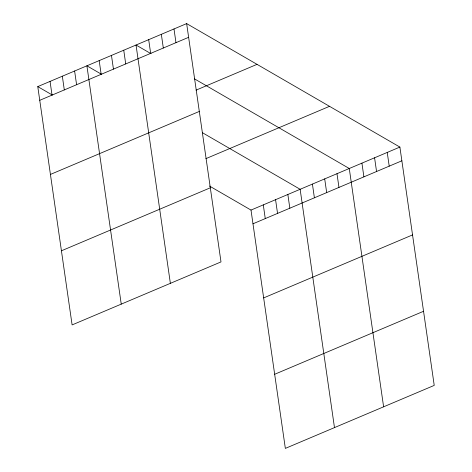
<?xml version="1.0" encoding="UTF-8"?>
<svg xmlns="http://www.w3.org/2000/svg" width="472" height="472" viewBox="0 0 472 472"><rect width="100%" height="100%" fill="white"/><g stroke="black" fill="none" stroke-linecap="round" stroke-linejoin="round"><path stroke-width="0.71" d="M186.652 23.6L220.996 261.919L72.11 324.919L37.772 86.6L186.652 23.6L399.89 147.081L434.228 385.4L285.348 448.4L251.004 210.081L209.509 186.051M39.748 100.312L188.629 37.317M196.057 90.146L257.022 64.351M50.427 174.433L199.308 111.433M205.851 158.663L329.521 106.33M61.431 250.797L210.311 187.803M251.004 210.081L399.89 147.081M252.98 223.793L401.867 160.799M263.665 297.915L412.546 234.914M274.669 374.278L423.549 311.284M151.07 53.725L136.03 45.017L170.374 283.342M194.37 78.8L349.268 168.498L383.612 406.823M101.332 74.169L86.901 65.809L121.245 304.127M202.506 132.756L300.139 189.29L334.477 427.608M37.772 86.6L52.203 94.96M387.235 152.438L389.211 166.15M374.579 157.79L376.556 171.507M361.924 163.147L363.9 176.858M336.984 173.696L338.961 187.413M324.701 178.894L326.677 192.611M312.417 184.092L314.393 197.809M287.855 194.488L289.832 208.205M275.571 199.685L277.548 213.403M263.287 204.883L265.264 218.595M173.997 28.957L175.973 42.669M161.341 34.308L163.318 48.026M148.686 39.666L150.662 53.377M123.747 50.215L125.723 63.932M111.469 55.413L113.445 69.13M99.185 60.611L101.161 74.328M74.617 71.006L76.594 84.724M62.334 76.204L64.31 89.922M50.056 81.402L52.026 95.114"/></g></svg>
